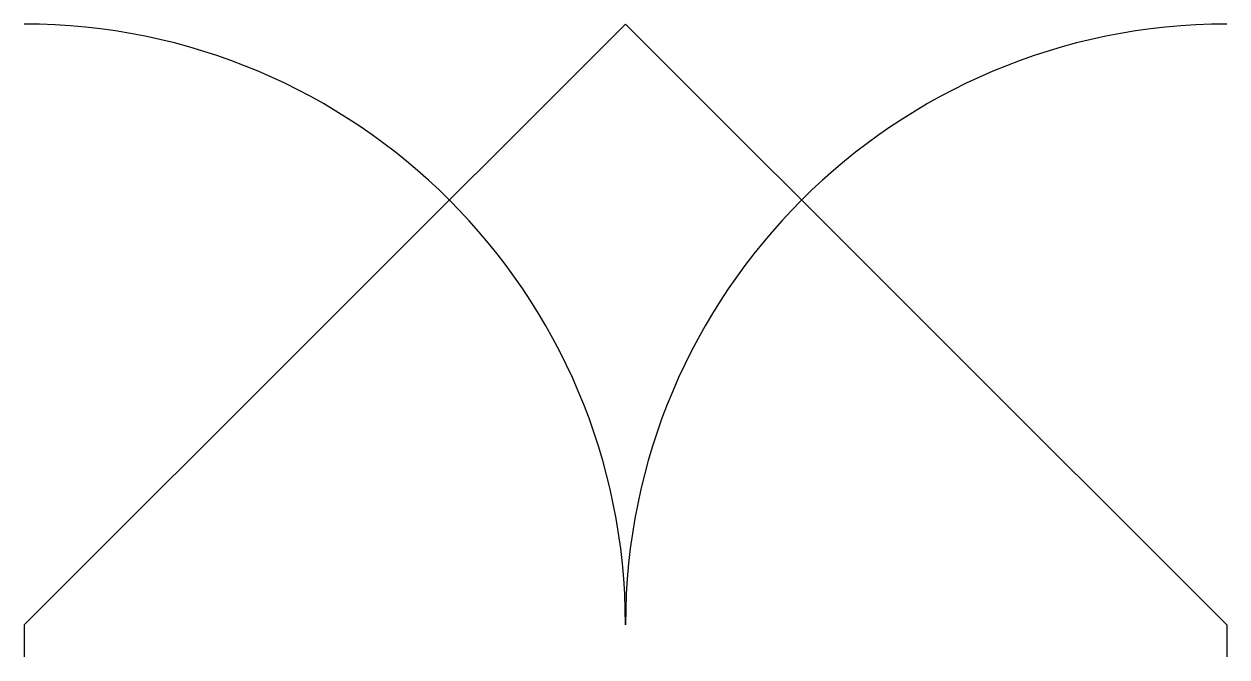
# Model space of a CAD drawing. Extents: x -750 to 750, y -40 to 750.
import ezdxf

# ---------------------------------------------------------------- set-up
doc = ezdxf.new("R2010")
doc.units = 0
doc.layers.get('0').update_dxf_attribs({"linetype": 'CONTINUOUS'})

msp = doc.modelspace()

# ---------------------------------------------------------------- linework, layer by layer
for p, q in [((-750, 0), (0, 750)), ((750, 0), (0, 750)), ((-750, 0), (-750, -40)), ((750, 0), (750, -40))]:
    msp.add_line(p, q)
for centre, start, end in [((-750, 0), 0, 90), ((750, 0), 90, 180)]:
    msp.add_arc(centre, 750, start, end)

doc.saveas('drawing.dxf')
